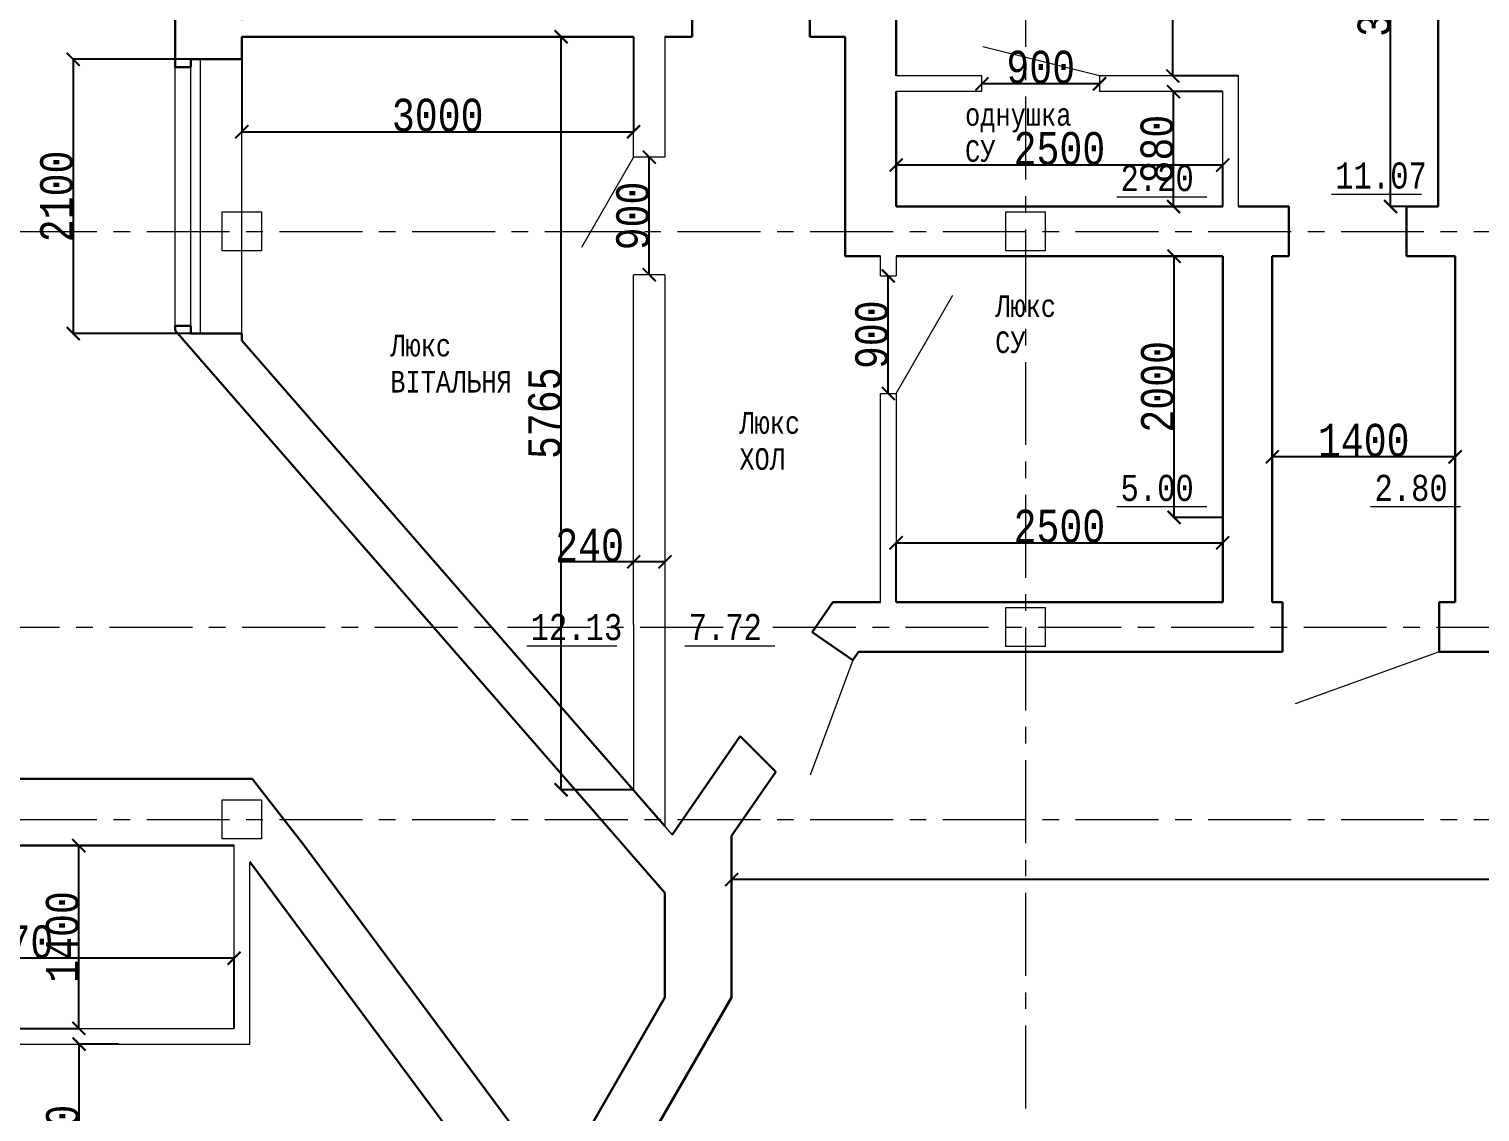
# Model space of a CAD drawing. Header units: millimetres. Extents: x -689206 to 4969298, y -1019800 to 703299.
# Drawn here: x 340349 to 351458, y 568289 to 576580 of the extents above; entities that cross this region are included whole.
import ezdxf

# ---------------------------------------------------------------- set-up
doc = ezdxf.new("R2010")
doc.units = ezdxf.units.MM
doc.linetypes.add('осеваяX2', pattern=[101.6, 63.5, -12.7, 12.7, -12.7])
for name, color, linetype, lineweight in [('несущие', 7, 'Continuous', 30), ('ОКНА', 250, 'Continuous', 20), ('ПЕРЕГОРОДКИ', 252, 'Continuous', 9), ('РАЗМЕРЫ', 7, 'Continuous', 9), ('Слой1', 7, 'Continuous', 30), ('стены', 7, 'Continuous', 20)]:
    doc.layers.add(name, color=color, linetype=linetype, lineweight=lineweight)
doc.styles.add('Аннотативный', font='isocteur.ttf', dxfattribs={"width": 0.7, "height": 250})
doc.dimstyles.new('Аннотативный', dxfattribs={"dimscale": 0, "dimtxt": 250, "dimasz": 100, "dimexe": 1.25, "dimexo": 0.625, "dimtad": 1, "dimdec": 0, "dimtxsty": 'Аннотативный', "dimblk": 'ARCHTICK', "dimcen": 2.5, "dimadec": 0, "dimazin": 0, "dimtfac": 1, "dimtdec": 0, "dimtmove": 0, "dimatfit": 3, "dimfxl": 1, "dimarcsym": 0})

# ---------------------------------------------------------------- blocks, each defined once
blk = doc.blocks.new('_ArchTick')
at = {"color": 0, "linetype": 'ByBlock', "const_width": 0.15}
blk.add_lwpolyline([(-0.5, -0.5), (0.5, 0.5)], dxfattribs=at)
blk = doc.blocks.new('*D340')
at = {"layer": 'Defpoints', "color": 0, "lineweight": 20, "transparency": 16777216}
for p in [(341978, 576521), (344978, 576521), (344978, 575794)]:
    blk.add_point(p, dxfattribs=at)
at = {"layer": 'стены', "color": 0, "lineweight": -2, "transparency": 16777216}
for p, q in [((341978, 576521), (341978, 575793)), ((344978, 576521), (344978, 575793)), ((341978, 575794), (344978, 575794))]:
    blk.add_line(p, q, dxfattribs=at)
at = {"layer": 'стены', "color": 0, "lineweight": -2, "transparency": 16777216, "xscale": 100, "yscale": 100, "zscale": 100, "rotation": 180}
blk.add_blockref('_ArchTick', (341978, 575794), dxfattribs=at)
at = {"layer": 'стены', "color": 0, "lineweight": -2, "transparency": 16777216, "xscale": 100, "yscale": 100, "zscale": 100}
blk.add_blockref('_ArchTick', (344978, 575794), dxfattribs=at)
at = {"layer": 'стены', "color": 0, "transparency": 16777216, "insert": (343478, 575920), "char_height": 250, "attachment_point": 5, "style": 'Аннотативный'}
blk.add_mtext('3000', dxfattribs=at)
blk = doc.blocks.new('*D341')
at = {"layer": 'Defpoints', "color": 0, "lineweight": 20, "transparency": 16777216}
for p in [(344423, 576521), (344978, 576521), (344978, 570756)]:
    blk.add_point(p, dxfattribs=at)
at = {"layer": 'стены', "color": 0, "lineweight": -2, "transparency": 16777216}
for p, q in [((344977, 576521), (344422, 576521)), ((344423, 570756), (344423, 576521)), ((344977, 570756), (344422, 570756))]:
    blk.add_line(p, q, dxfattribs=at)
at = {"layer": 'стены', "color": 0, "lineweight": -2, "transparency": 16777216, "xscale": 100, "yscale": 100, "zscale": 100}
for p, rotation in [((344423, 576521), 90), ((344423, 570756), 270)]:
    blk.add_blockref('_ArchTick', p, dxfattribs=dict(at, rotation=rotation))
at = {"layer": 'стены', "color": 0, "transparency": 16777216, "insert": (344298, 573639), "char_height": 250, "attachment_point": 5, "rotation": 90, "style": 'Аннотативный'}
blk.add_mtext('5765', dxfattribs=at)
blk = doc.blocks.new('*D343')
at = {"layer": 'Defpoints', "color": 0, "lineweight": 20, "transparency": 16777216}
for p in [(350774, 578521), (351138, 578521), (351138, 575221)]:
    blk.add_point(p, dxfattribs=at)
at = {"layer": 'стены', "color": 0, "lineweight": -2, "transparency": 16777216}
for p, q in [((351137, 578521), (350772, 578521)), ((350774, 575221), (350774, 578521)), ((351137, 575221), (350772, 575221))]:
    blk.add_line(p, q, dxfattribs=at)
at = {"layer": 'стены', "color": 0, "lineweight": -2, "transparency": 16777216, "xscale": 100, "yscale": 100, "zscale": 100}
for p, rotation in [((350774, 578521), 90), ((350774, 575221), 270)]:
    blk.add_blockref('_ArchTick', p, dxfattribs=dict(at, rotation=rotation))
at = {"layer": 'стены', "color": 0, "transparency": 16777216, "insert": (350648, 576871), "char_height": 250, "attachment_point": 5, "rotation": 90, "style": 'Аннотативный'}
blk.add_mtext('3300', dxfattribs=at)
blk = doc.blocks.new('*D344')
at = {"layer": 'Defpoints', "color": 0, "lineweight": 20, "transparency": 16777216}
for p in [(349107, 578521), (349608, 578521), (349608, 576221)]:
    blk.add_point(p, dxfattribs=at)
at = {"layer": 'стены', "color": 0, "lineweight": -2, "transparency": 16777216}
for p, q in [((349607, 578521), (349105, 578521)), ((349107, 576221), (349107, 578521)), ((349607, 576221), (349105, 576221))]:
    blk.add_line(p, q, dxfattribs=at)
at = {"layer": 'стены', "color": 0, "lineweight": -2, "transparency": 16777216, "xscale": 100, "yscale": 100, "zscale": 100}
for p, rotation in [((349107, 578521), 90), ((349107, 576221), 270)]:
    blk.add_blockref('_ArchTick', p, dxfattribs=dict(at, rotation=rotation))
at = {"layer": 'стены', "color": 0, "transparency": 16777216, "insert": (348981, 577371), "char_height": 250, "attachment_point": 5, "rotation": 90, "style": 'Аннотативный'}
blk.add_mtext('2300', dxfattribs=at)
blk = doc.blocks.new('*D360')
at = {"layer": 'Defpoints', "color": 0, "lineweight": 20, "transparency": 16777216}
for p in [(349868, 573305), (349868, 572841), (351268, 572841)]:
    blk.add_point(p, dxfattribs=at)
at = {"layer": 'стены', "color": 0, "lineweight": -2, "transparency": 16777216}
for p, q in [((349868, 572842), (349868, 573307)), ((351268, 573305), (349868, 573305)), ((351268, 572842), (351268, 573307))]:
    blk.add_line(p, q, dxfattribs=at)
at = {"layer": 'стены', "color": 0, "lineweight": -2, "transparency": 16777216, "xscale": 100, "yscale": 100, "zscale": 100, "rotation": 180}
blk.add_blockref('_ArchTick', (349868, 573305), dxfattribs=at)
at = {"layer": 'стены', "color": 0, "lineweight": -2, "transparency": 16777216, "xscale": 100, "yscale": 100, "zscale": 100}
blk.add_blockref('_ArchTick', (351268, 573305), dxfattribs=at)
at = {"layer": 'стены', "color": 0, "transparency": 16777216, "insert": (350568, 573431), "char_height": 250, "attachment_point": 5, "style": 'Аннотативный'}
blk.add_mtext('1400', dxfattribs=at)
blk = doc.blocks.new('*D361')
at = {"layer": 'Defpoints', "color": 0, "lineweight": 20, "transparency": 16777216}
for p in [(349116, 574841), (349488, 574841), (349488, 572841)]:
    blk.add_point(p, dxfattribs=at)
at = {"layer": 'стены', "color": 0, "lineweight": -2, "transparency": 16777216}
for p, q in [((349487, 574841), (349115, 574841)), ((349116, 572841), (349116, 574841)), ((349487, 572841), (349115, 572841))]:
    blk.add_line(p, q, dxfattribs=at)
at = {"layer": 'стены', "color": 0, "lineweight": -2, "transparency": 16777216, "xscale": 100, "yscale": 100, "zscale": 100}
for p, rotation in [((349116, 574841), 90), ((349116, 572841), 270)]:
    blk.add_blockref('_ArchTick', p, dxfattribs=dict(at, rotation=rotation))
at = {"layer": 'стены', "color": 0, "transparency": 16777216, "insert": (348990, 573841), "char_height": 250, "attachment_point": 5, "rotation": 90, "style": 'Аннотативный'}
blk.add_mtext('2000', dxfattribs=at)
blk = doc.blocks.new('*D362')
at = {"layer": 'Defpoints', "color": 0, "lineweight": 20, "transparency": 16777216}
for p in [(349112, 576101), (349488, 576101), (349488, 575221)]:
    blk.add_point(p, dxfattribs=at)
at = {"layer": 'стены', "color": 0, "lineweight": -2, "transparency": 16777216}
for p, q in [((349487, 576101), (349111, 576101)), ((349112, 575221), (349112, 576101)), ((349487, 575221), (349111, 575221))]:
    blk.add_line(p, q, dxfattribs=at)
at = {"layer": 'стены', "color": 0, "lineweight": -2, "transparency": 16777216, "xscale": 100, "yscale": 100, "zscale": 100}
for p, rotation in [((349112, 576101), 90), ((349112, 575221), 270)]:
    blk.add_blockref('_ArchTick', p, dxfattribs=dict(at, rotation=rotation))
at = {"layer": 'стены', "color": 0, "transparency": 16777216, "insert": (348986, 575661), "char_height": 250, "attachment_point": 5, "rotation": 90, "style": 'Аннотативный'}
blk.add_mtext('880', dxfattribs=at)
blk = doc.blocks.new('*D363')
at = {"layer": 'Defpoints', "color": 0, "lineweight": 20, "transparency": 16777216}
for p in [(346988, 575539), (346988, 575221), (349488, 575221)]:
    blk.add_point(p, dxfattribs=at)
at = {"layer": 'стены', "color": 0, "lineweight": -2, "transparency": 16777216}
for p, q in [((346988, 575222), (346988, 575541)), ((349488, 575539), (346988, 575539)), ((349488, 575222), (349488, 575541))]:
    blk.add_line(p, q, dxfattribs=at)
at = {"layer": 'стены', "color": 0, "lineweight": -2, "transparency": 16777216, "xscale": 100, "yscale": 100, "zscale": 100, "rotation": 180}
blk.add_blockref('_ArchTick', (346988, 575539), dxfattribs=at)
at = {"layer": 'стены', "color": 0, "lineweight": -2, "transparency": 16777216, "xscale": 100, "yscale": 100, "zscale": 100}
blk.add_blockref('_ArchTick', (349488, 575539), dxfattribs=at)
at = {"layer": 'стены', "color": 0, "transparency": 16777216, "insert": (348238, 575665), "char_height": 250, "attachment_point": 5, "style": 'Аннотативный'}
blk.add_mtext('2500', dxfattribs=at)
blk = doc.blocks.new('*D404')
at = {"layer": 'Defpoints', "color": 0, "lineweight": 20, "transparency": 16777216}
for p in [(347645, 576161), (347645, 576161), (348545, 576161)]:
    blk.add_point(p, dxfattribs=at)
at = {"layer": 'стены', "color": 0, "lineweight": -2, "transparency": 16777216}
for p, q in [((347645, 576162), (347645, 576163)), ((348545, 576161), (347645, 576161)), ((348545, 576162), (348545, 576163))]:
    blk.add_line(p, q, dxfattribs=at)
at = {"layer": 'стены', "color": 0, "lineweight": -2, "transparency": 16777216, "xscale": 100, "yscale": 100, "zscale": 100, "rotation": 180}
blk.add_blockref('_ArchTick', (347645, 576161), dxfattribs=at)
at = {"layer": 'стены', "color": 0, "lineweight": -2, "transparency": 16777216, "xscale": 100, "yscale": 100, "zscale": 100}
blk.add_blockref('_ArchTick', (348545, 576161), dxfattribs=at)
at = {"layer": 'стены', "color": 0, "transparency": 16777216, "insert": (348095, 576287), "char_height": 250, "attachment_point": 5, "style": 'Аннотативный'}
blk.add_mtext('900', dxfattribs=at)
blk = doc.blocks.new('*D406')
at = {"layer": 'Defpoints', "color": 0, "lineweight": 20, "transparency": 16777216}
for p in [(345098, 575599), (345098, 575599), (345098, 574699)]:
    blk.add_point(p, dxfattribs=at)
at = {"layer": 'стены', "color": 0, "lineweight": -2, "transparency": 16777216}
for p, q in [((345098, 574699), (345098, 575599)), ((345099, 575599), (345099, 575599)), ((345099, 574699), (345099, 574699))]:
    blk.add_line(p, q, dxfattribs=at)
at = {"layer": 'стены', "color": 0, "lineweight": -2, "transparency": 16777216, "xscale": 100, "yscale": 100, "zscale": 100}
for p, rotation in [((345098, 575599), 90), ((345098, 574699), 270)]:
    blk.add_blockref('_ArchTick', p, dxfattribs=dict(at, rotation=rotation))
at = {"layer": 'стены', "color": 0, "transparency": 16777216, "insert": (344972, 575149), "char_height": 250, "attachment_point": 5, "rotation": 90, "style": 'Аннотативный'}
blk.add_mtext('900', dxfattribs=at)
blk = doc.blocks.new('*D416')
at = {"layer": 'Defpoints', "color": 0, "lineweight": 20, "transparency": 16777216}
for p in [(346928, 574690), (346928, 574690), (346928, 573790)]:
    blk.add_point(p, dxfattribs=at)
at = {"layer": 'стены', "color": 0, "lineweight": -2, "transparency": 16777216}
for p, q in [((346928, 573790), (346928, 574690)), ((346929, 574690), (346929, 574690)), ((346929, 573790), (346929, 573790))]:
    blk.add_line(p, q, dxfattribs=at)
at = {"layer": 'стены', "color": 0, "lineweight": -2, "transparency": 16777216, "xscale": 100, "yscale": 100, "zscale": 100}
for p, rotation in [((346928, 574690), 90), ((346928, 573790), 270)]:
    blk.add_blockref('_ArchTick', p, dxfattribs=dict(at, rotation=rotation))
at = {"layer": 'стены', "color": 0, "transparency": 16777216, "insert": (346802, 574240), "char_height": 250, "attachment_point": 5, "rotation": 90, "style": 'Аннотативный'}
blk.add_mtext('900', dxfattribs=at)
blk = doc.blocks.new('*D432')
at = {"layer": 'Defpoints', "color": 0, "lineweight": 20, "transparency": 16777216}
for p in [(341978, 576349), (340687, 574249), (341978, 574249)]:
    blk.add_point(p, dxfattribs=at)
at = {"layer": 'РАЗМЕРЫ', "color": 0, "lineweight": -2, "transparency": 16777216}
for p, q in [((341977, 576349), (340686, 576349)), ((340687, 576349), (340687, 574249)), ((341977, 574249), (340686, 574249))]:
    blk.add_line(p, q, dxfattribs=at)
at = {"layer": 'РАЗМЕРЫ', "color": 0, "lineweight": -2, "transparency": 16777216, "xscale": 100, "yscale": 100, "zscale": 100}
for p, rotation in [((340687, 576349), 90), ((340687, 574249), 270)]:
    blk.add_blockref('_ArchTick', p, dxfattribs=dict(at, rotation=rotation))
at = {"layer": 'РАЗМЕРЫ', "color": 0, "transparency": 16777216, "insert": (340561, 575299), "char_height": 250, "attachment_point": 5, "rotation": 90, "style": 'Аннотативный'}
blk.add_mtext('2100', dxfattribs=at)
blk = doc.blocks.new('*D436')
at = {"layer": 'Defpoints', "color": 0, "lineweight": 20, "transparency": 16777216}
for p in [(349488, 572647), (346988, 572192), (349488, 572192)]:
    blk.add_point(p, dxfattribs=at)
at = {"layer": 'ПЕРЕГОРОДКИ', "color": 0, "lineweight": -2, "transparency": 16777216}
for p, q in [((346988, 572193), (346988, 572648)), ((346988, 572647), (349488, 572647)), ((349488, 572193), (349488, 572648))]:
    blk.add_line(p, q, dxfattribs=at)
at = {"layer": 'ПЕРЕГОРОДКИ', "color": 0, "lineweight": -2, "transparency": 16777216, "xscale": 100, "yscale": 100, "zscale": 100, "rotation": 180}
blk.add_blockref('_ArchTick', (346988, 572647), dxfattribs=at)
at = {"layer": 'ПЕРЕГОРОДКИ', "color": 0, "lineweight": -2, "transparency": 16777216, "xscale": 100, "yscale": 100, "zscale": 100}
blk.add_blockref('_ArchTick', (349488, 572647), dxfattribs=at)
at = {"layer": 'ПЕРЕГОРОДКИ', "color": 0, "transparency": 16777216, "insert": (348238, 572773), "char_height": 250, "attachment_point": 5, "style": 'Аннотативный'}
blk.add_mtext('2500', dxfattribs=at)
blk = doc.blocks.new('*D348')
at = {"layer": 'Defpoints', "color": 0, "linetype": 'ByBlock', "lineweight": 20, "transparency": 16777216}
for p in [(338449, 569466), (338449, 568929), (341919, 568929)]:
    blk.add_point(p, dxfattribs=at)
at = {"layer": 'РАЗМЕРЫ', "color": 0, "linetype": 'ByBlock', "lineweight": -2, "transparency": 16777216}
for p, q in [((338449, 568930), (338449, 569467)), ((341919, 569466), (338449, 569466)), ((341919, 568930), (341919, 569467))]:
    blk.add_line(p, q, dxfattribs=at)
at = {"layer": 'РАЗМЕРЫ', "color": 0, "linetype": 'ByBlock', "lineweight": -2, "transparency": 16777216, "xscale": 100, "yscale": 100, "zscale": 100, "rotation": 180}
blk.add_blockref('_ArchTick', (338449, 569466), dxfattribs=at)
at = {"layer": 'РАЗМЕРЫ', "color": 0, "linetype": 'ByBlock', "lineweight": -2, "transparency": 16777216, "xscale": 100, "yscale": 100, "zscale": 100}
blk.add_blockref('_ArchTick', (341919, 569466), dxfattribs=at)
at = {"layer": 'РАЗМЕРЫ', "color": 0, "linetype": 'ByBlock', "lineweight": 20, "transparency": 16777216, "insert": (340184, 569591), "char_height": 250, "attachment_point": 5, "style": 'Аннотативный'}
blk.add_mtext('3470', dxfattribs=at)
blk = doc.blocks.new('*D350')
at = {"layer": 'Defpoints', "color": 0, "linetype": 'ByBlock', "lineweight": 20, "transparency": 16777216}
for p in [(338449, 570329), (340730, 570329), (338449, 568929)]:
    blk.add_point(p, dxfattribs=at)
at = {"layer": 'РАЗМЕРЫ', "color": 0, "linetype": 'ByBlock', "lineweight": -2, "transparency": 16777216}
for p, q in [((338449, 570329), (340732, 570329)), ((340730, 568929), (340730, 570329)), ((338449, 568929), (340732, 568929))]:
    blk.add_line(p, q, dxfattribs=at)
at = {"layer": 'РАЗМЕРЫ', "color": 0, "linetype": 'ByBlock', "lineweight": -2, "transparency": 16777216, "xscale": 100, "yscale": 100, "zscale": 100}
for p, rotation in [((340730, 570329), 90), ((340730, 568929), 270)]:
    blk.add_blockref('_ArchTick', p, dxfattribs=dict(at, rotation=rotation))
at = {"layer": 'РАЗМЕРЫ', "color": 0, "linetype": 'ByBlock', "lineweight": 20, "transparency": 16777216, "insert": (340605, 569629), "char_height": 250, "attachment_point": 5, "rotation": 90, "style": 'Аннотативный'}
blk.add_mtext('1400', dxfattribs=at)
blk = doc.blocks.new('*D352')
at = {"layer": 'Defpoints', "color": 0, "linetype": 'ByBlock', "lineweight": 20, "transparency": 16777216}
for p in [(340732, 568809), (341036, 568809), (341036, 567179)]:
    blk.add_point(p, dxfattribs=at)
at = {"layer": 'РАЗМЕРЫ', "color": 0, "linetype": 'ByBlock', "lineweight": -2, "transparency": 16777216}
for p, q in [((341035, 568809), (340730, 568809)), ((340732, 567179), (340732, 568809)), ((341035, 567179), (340730, 567179))]:
    blk.add_line(p, q, dxfattribs=at)
at = {"layer": 'РАЗМЕРЫ', "color": 0, "linetype": 'ByBlock', "lineweight": -2, "transparency": 16777216, "xscale": 100, "yscale": 100, "zscale": 100}
for p, rotation in [((340732, 568809), 90), ((340732, 567179), 270)]:
    blk.add_blockref('_ArchTick', p, dxfattribs=dict(at, rotation=rotation))
at = {"layer": 'РАЗМЕРЫ', "color": 0, "linetype": 'ByBlock', "lineweight": 20, "transparency": 16777216, "insert": (340606, 567994), "char_height": 250, "attachment_point": 5, "rotation": 90, "style": 'Аннотативный'}
blk.add_mtext('1630', dxfattribs=at)
blk = doc.blocks.new('*D479')
at = {"layer": 'Defpoints', "color": 0, "linetype": 'ByBlock', "lineweight": 20, "transparency": 16777216}
for p in [(345728, 570070), (345728, 570069), (364378, 570070)]:
    blk.add_point(p, dxfattribs=at)
at = {"layer": 'РАЗМЕРЫ', "color": 0, "linetype": 'ByBlock', "lineweight": -2, "transparency": 16777216}
for p, q in [((345728, 570069), (345728, 570068)), ((364378, 570069), (345728, 570069)), ((364378, 570069), (364378, 570068))]:
    blk.add_line(p, q, dxfattribs=at)
at = {"layer": 'РАЗМЕРЫ', "color": 0, "linetype": 'ByBlock', "lineweight": -2, "transparency": 16777216, "xscale": 100, "yscale": 100, "zscale": 100, "rotation": 180}
blk.add_blockref('_ArchTick', (345728, 570069), dxfattribs=at)
at = {"layer": 'РАЗМЕРЫ', "color": 0, "linetype": 'ByBlock', "lineweight": -2, "transparency": 16777216, "xscale": 100, "yscale": 100, "zscale": 100}
blk.add_blockref('_ArchTick', (364378, 570069), dxfattribs=at)
at = {"layer": 'РАЗМЕРЫ', "color": 0, "linetype": 'ByBlock', "lineweight": 25, "transparency": 16777216, "insert": (355053, 570194), "char_height": 250, "attachment_point": 5, "style": 'Аннотативный'}
blk.add_mtext('18650', dxfattribs=at)
blk = doc.blocks.new('*D690')
at = {"layer": 'Defpoints', "color": 0, "linetype": 'ByBlock', "lineweight": 20, "transparency": 16777216}
for p in [(344978, 572501), (344978, 572501), (345218, 572501)]:
    blk.add_point(p, dxfattribs=at)
at = {"layer": 'РАЗМЕРЫ', "color": 0, "linetype": 'ByBlock', "lineweight": -2, "transparency": 16777216}
for p, q in [((344978, 572501), (344404, 572501)), ((344978, 572502), (344978, 572502)), ((345218, 572501), (344978, 572501)), ((345218, 572502), (345218, 572502))]:
    blk.add_line(p, q, dxfattribs=at)
at = {"layer": 'РАЗМЕРЫ', "color": 0, "linetype": 'ByBlock', "lineweight": -2, "transparency": 16777216, "xscale": 100, "yscale": 100, "zscale": 100, "rotation": 180}
blk.add_blockref('_ArchTick', (344978, 572501), dxfattribs=at)
at = {"layer": 'РАЗМЕРЫ', "color": 0, "linetype": 'ByBlock', "lineweight": -2, "transparency": 16777216, "xscale": 100, "yscale": 100, "zscale": 100}
blk.add_blockref('_ArchTick', (345218, 572501), dxfattribs=at)
at = {"layer": 'РАЗМЕРЫ', "color": 0, "linetype": 'ByBlock', "lineweight": 20, "transparency": 16777216, "insert": (344641, 572627), "char_height": 250, "attachment_point": 5, "style": 'Аннотативный'}
blk.add_mtext('240', dxfattribs=at)

msp = doc.modelspace()

# ---------------------------------------------------------------- linework, layer by layer
at = {"layer": 'несущие', "color": 0}
for p, q in [((349488.1, 572841.4), (349488.1, 572191.9)), ((349868.1, 572841.4), (349868.1, 572191.9)), ((351268.1, 572841.4), (351268.1, 572191.9)), ((346344.8, 571963.1), (346502.7, 572191.9)), ((346502.7, 572191.9), (346868.1, 572191.9)), ((346988.1, 572191.9), (349488.1, 572191.9)), ((349868.1, 572191.9), (349946.8, 572191.9)), ((349946.8, 572191.9), (349946.8, 571811.9)), ((351146.8, 572191.9), (351268.1, 572191.9)), ((351146.8, 572191.9), (351146.8, 571811.9)), ((346656.5, 571747.9), (346344.8, 571963.1)), ((346656.5, 571747.9), (346700.6, 571811.9)), ((349946.8, 571811.9), (346700.6, 571811.9)), ((342060.6, 570836.9), (342058.7, 570839.3)), ((342455.2, 570329.3), (342060.6, 570836.9)), ((344353.3, 567775.5), (342455.2, 570329.3)), ((344286.3, 567179.4), (342038.7, 570203.5))]:
    msp.add_line(p, q, dxfattribs=at)
at = {"layer": 'несущие', "lineweight": 13}
msp.add_line((346656.5, 571747.9), (346330.2, 570867.4), dxfattribs=at)
at = {"layer": 'ОКНА'}
for p, q in [((341658, 576349.2), (341658, 574249.2)), ((341588, 574309.2), (341588, 576289.2))]:
    msp.add_line(p, q, dxfattribs=at)
at = {"layer": 'РАЗМЕРЫ'}
for p, q in [((341978, 574249.2), (341978, 576349.2)), ((341468, 574309.2), (341468, 576289.2))]:
    msp.add_line(p, q, dxfattribs=at)
at = {"layer": 'РАЗМЕРЫ', "color": 114, "true_color": 0x139b48}
for p, q in [((348676.4, 575296.9), (349365.7, 575296.9)), ((350320.6, 575316.1), (351009.8, 575316.1)), ((348676.4, 572924.3), (349365.7, 572924.3)), ((350620.6, 572924.3), (351309.8, 572924.3)), ((344160.2, 571858.9), (344849.5, 571858.9)), ((345369.7, 571858.9), (346058.9, 571858.9))]:
    msp.add_line(p, q, dxfattribs=at)
at = {"layer": 'РАЗМЕРЫ', "linetype": 'ByBlock', "lineweight": 20}
for p, q in [((341918.7, 568929.3), (341918.7, 570329.3)), ((342038.7, 568809.3), (342038.7, 570203.5)), ((338448.7, 568929.3), (340693.8, 568929.3)), ((338448.7, 568929.3), (341918.7, 568929.3)), ((338448.7, 568809.3), (342038.7, 568809.3))]:
    msp.add_line(p, q, dxfattribs=at)
at = {"layer": 'Слой1', "lineweight": 30}
for p, q in [((341588, 576349.2), (341978, 576349.2)), ((341588, 576349.2), (341588, 576289.2)), ((341588, 576289.2), (341468, 576289.2)), ((341588, 574309.2), (341468, 574309.2)), ((341588, 574309.2), (341588, 574249.2)), ((341588, 574249.2), (341978, 574249.2))]:
    msp.add_line(p, q, dxfattribs=at)
at = {"layer": 'стены', "color": 1, "linetype": 'осеваяX2', "lineweight": 15, "ltscale": 10}
for p, q in [((347978, 583174.8), (347978, 539027.3)), ((341978, 578300.2), (341978, 576349.2)), ((323978, 575029.3), (396128, 575029.3)), ((323692.4, 572001.9), (395842.4, 572001.9)), ((323978, 570529.3), (396128, 570529.3))]:
    msp.add_line(p, q, dxfattribs=at)
at = {"layer": 'стены', "lineweight": 30}
for p, q in [((346988.1, 576221.4), (346988.1, 578521.4)), ((351138.1, 578521.4), (351138.1, 575221.4)), ((341468, 576289.2), (341468, 578300.2)), ((345426.1, 576521.4), (345426.1, 577031.4)), ((346326.1, 576521.4), (346326.1, 577031.4)), ((341978, 576521.4), (344978, 576521.4)), ((341978, 576521.4), (341978, 576349.2)), ((345426.1, 576521.4), (345218, 576521.4)), ((346598.1, 576521.4), (346326.1, 576521.4)), ((346598.1, 574841.4), (346598.1, 576521.4)), ((346988.1, 575221.4), (346988.1, 576101.4)), ((349488.1, 575221.4), (346988.1, 575221.4)), ((349994.5, 575221.4), (349608.1, 575221.4)), ((349994.5, 574841.4), (349994.5, 575221.4)), ((350988.1, 575221.4), (350894.5, 575221.4)), ((350894.5, 575221.4), (350894.5, 574841.4)), ((350988.1, 575221.4), (351138.1, 575221.4)), ((346598.1, 574841.4), (346868.1, 574841.4)), ((349488.1, 574841.4), (346988.1, 574841.4)), ((346988.1, 574841.4), (349116.1, 574841.4)), ((349488.1, 572841.4), (349488.1, 574841.4)), ((349994.5, 574841.4), (349868.1, 574841.4)), ((349868.1, 572841.4), (349868.1, 574841.4)), ((349868.1, 574841.4), (349868.1, 573441.4)), ((349868.1, 574841.4), (349994.5, 574841.4)), ((351268.1, 574841.4), (350894.5, 574841.4)), ((350894.5, 574841.4), (351268.1, 574841.4)), ((351268.1, 574841.4), (351268.1, 572841.4)), ((341468, 574271.9), (341468, 574309.2)), ((341468, 574271.9), (345218, 569966.4)), ((341978, 574249.2), (341978, 574196.3)), ((341978, 574196.3), (345218, 570476.4)), ((349488.1, 572191.9), (346988.1, 572191.9)), ((346988.1, 572191.9), (349398.1, 572191.9)), ((347148.9, 571811.9), (349946.8, 571811.9)), ((351146.8, 571811.9), (351776.5, 571811.9)), ((345794.7, 571166), (345273.3, 570410.5)), ((345794.7, 571166), (346067, 570893.9)), ((342058.7, 570839.3), (338448.7, 570839.3)), ((345728, 570402.6), (346067, 570893.9)), ((345728, 569966.4), (345728, 570402.6)), ((338448.7, 570329.3), (341918.7, 570329.3)), ((345218, 569966.4), (345218, 569166.4)), ((345728, 569166.4), (345728, 569966.4)), ((345218, 569166.4), (344421.1, 567786.1)), ((344728, 567434.4), (345728, 569166.4))]:
    msp.add_line(p, q, dxfattribs=at)
at = {"layer": 'стены'}
for p, q in [((344978, 576521.4), (344616.1, 576521.4)), ((344978, 575598.5), (344978, 576521.4)), ((345218, 576521.4), (345426.1, 576521.4)), ((345218, 576521.4), (345218, 575598.5)), ((346326.1, 576521.4), (346486.1, 576521.4)), ((348545.1, 576221.4), (347652.9, 576444.3)), ((347645.1, 576221.4), (346988.1, 576221.4)), ((347645.1, 576101.4), (347645.1, 576221.4)), ((349608.1, 576221.4), (348545.1, 576221.4)), ((348545.1, 576221.4), (348545.1, 576101.4)), ((349608.1, 575221.4), (349608.1, 576221.4)), ((347645.1, 576101.4), (346988.1, 576101.4)), ((349488.1, 576101.4), (348545.1, 576101.4)), ((349488.1, 575221.4), (349488.1, 576101.4)), ((344978, 575598.5), (344579.9, 574909)), ((345218, 575598.5), (344978, 575598.5)), ((349488.1, 575221.4), (349488.1, 575621.4)), ((346868.1, 574841.4), (346616.1, 574841.4)), ((346868.1, 574690.1), (346868.1, 574841.4)), ((346988.1, 574841.4), (346988.1, 574690.1)), ((344978, 572021.4), (344978, 574698.5)), ((345218, 574698.5), (344978, 574698.5)), ((345218, 574698.5), (345218, 572021.4)), ((346868.1, 574690.1), (346988.1, 574690.1)), ((346988.1, 573790.1), (347422.1, 574541.8)), ((346868.1, 572721.4), (346868.1, 573790.1)), ((346868.1, 573790.1), (346988.1, 573790.1)), ((346868.1, 572191.9), (346868.1, 573790.1)), ((346988.1, 573790.1), (346988.1, 572841.4)), ((346988.1, 573790.1), (346988.1, 572191.9)), ((344978, 572021.4), (344978, 570756.5)), ((345218, 572021.4), (345218, 570475.3)), ((351146.8, 571811.9), (350042.1, 571415.2)), ((346067, 570893.9), (345728, 570402.6)), ((346067, 570893.9), (345728, 570402.6)), ((345218, 570475.3), (345273.3, 570410.5)), ((345218, 569166.4), (344718, 568300.4)), ((345728, 569166.4), (345228, 568300.4))]:
    msp.add_line(p, q, dxfattribs=at)
at = {"layer": 'стены', "color": 240, "true_color": 0xed1f24}
for points in [[(341828, 575181.4), (342128, 575181.4), (342128, 574881.4), (341828, 574881.4)], [(347828, 575181.4), (348128, 575181.4), (348128, 574881.4), (347828, 574881.4)], [(347828, 572151.9), (348128, 572151.9), (348128, 571851.9), (347828, 571851.9)], [(341828, 570679.3), (342128, 570679.3), (342128, 570379.3), (341828, 570379.3)]]:
    msp.add_lwpolyline(points, close=True, dxfattribs=at)

# ---------------------------------------------------------------- texts
at = {"char_height": 165.8, "width": 766.271, "attachment_point": 1, "style": 'Аннотативный'}
for s, insert in [('однушка\\PСУ', (347515.6, 576006.1)), ('Люкс\\PСУ', (347746.5, 574542)), ('Люкс\\PВІТАЛЬНЯ', (343114.9, 574239.7)), ('Люкс ХОЛ', (345787.5, 573647.8))]:
    msp.add_mtext(s, dxfattribs=dict(at, insert=insert))
at = {"layer": 'РАЗМЕРЫ', "color": 114, "true_color": 0x139b48, "char_height": 200, "width": 656.117, "attachment_point": 1, "style": 'Аннотативный'}
for s, insert in [('2.20', (348705.7, 575539.7)), ('11.07', (350349.8, 575558.9)), ('5.00', (348705.7, 573167.1)), ('2.80', (350649.9, 573167.1)), ('12.13', (344189.5, 572101.7)), ('7.72', (345398.9, 572101.7))]:
    msp.add_mtext(s, dxfattribs=dict(at, insert=insert))

# ---------------------------------------------------------------- dimensions: what is measured, and where the dimension line sits
at = {"layer": 'ПЕРЕГОРОДКИ', "color": 0}
dim = msp.add_aligned_dim(p1=(346988.1, 572191.9), p2=(349488.1, 572191.9), distance=455, dimstyle='Аннотативный', dxfattribs=at)
dim.commit()
dim.dimension.update_dxf_attribs({"geometry": '*D436', "text_midpoint": (348238.1, 572772.5)})
at = {"layer": 'РАЗМЕРЫ'}
dim = msp.add_linear_dim(base=(340686.9, 574249.2), p1=(341978, 576349.2), p2=(341978, 574249.2), angle=90, dimstyle='Аннотативный', dxfattribs=at)
dim.commit()
dim.dimension.update_dxf_attribs({"geometry": '*D432', "text_midpoint": (340561.2, 575299.2)})
at = {"layer": 'РАЗМЕРЫ', "linetype": 'ByBlock', "lineweight": 20}
dim = msp.add_aligned_dim(p1=(345218, 572500.9), p2=(344978, 572500.9), distance=0, dimstyle='Аннотативный', dxfattribs=at)
dim.commit()
dim.dimension.update_dxf_attribs({"geometry": '*D690', "text_midpoint": (344641.1, 572626.5)})
for base, p1, p2, picture, middle in [((340730.3, 570329.3), (338448.7, 568929.3), (338448.7, 570329.3), '*D350', (340604.7, 569629.3)), ((340731.5, 568809.3), (341035.8, 567179.4), (341035.8, 568809.3), '*D352', (340605.9, 567994.4))]:
    dim = msp.add_linear_dim(base=base, p1=p1, p2=p2, angle=90, dimstyle='Аннотативный', dxfattribs=at)
    dim.commit()
    dim.dimension.update_dxf_attribs({"geometry": picture, "text_midpoint": middle})
at = {"layer": 'РАЗМЕРЫ', "linetype": 'ByBlock', "lineweight": 25}
dim = msp.add_linear_dim(base=(345728, 570068.9), p1=(364377.8, 570069.7), p2=(345728, 570069.7), dimstyle='Аннотативный', dxfattribs=at)
dim.commit()
dim.dimension.update_dxf_attribs({"geometry": '*D479', "text_midpoint": (355052.9, 570194.5)})
at = {"layer": 'РАЗМЕРЫ', "linetype": 'ByBlock', "lineweight": 20}
dim = msp.add_linear_dim(base=(338448.7, 569465.6), p1=(341918.7, 568929.3), p2=(338448.7, 568929.3), dimstyle='Аннотативный', dxfattribs=at)
dim.commit()
dim.dimension.update_dxf_attribs({"geometry": '*D348', "text_midpoint": (340183.7, 569591.2)})
at = {"layer": 'стены'}
dim = msp.add_linear_dim(base=(349106.5, 578521.4), p1=(349608.1, 576221.4), p2=(349608.1, 578521.4), angle=90, dimstyle='Аннотативный', dxfattribs=at)
dim.commit()
dim.dimension.update_dxf_attribs({"geometry": '*D344', "text_midpoint": (349106.5, 577371.4), "dimtype": 161})
for p1, p2, distance, picture, middle in [((351138.1, 575221.4), (351138.1, 578521.4), 364.4, '*D343', (350648, 576871.4)), ((344978, 570756.5), (344978, 576521.4), 554.7, '*D341', (344297.7, 573638.9)), ((341978, 576521.4), (344978, 576521.4), -727.1, '*D340', (343478, 575919.9)), ((348545.1, 576161.4), (347645.1, 576161.4), 0, '*D404', (348095.1, 576287)), ((349488.1, 575221.4), (349488.1, 576101.4), 376.3, '*D362', (348986.1, 575661.4)), ((349488.1, 575221.4), (346988.1, 575221.4), -318, '*D363', (348238.1, 575665)), ((345098, 574698.5), (345098, 575598.5), 0, '*D406', (344972.4, 575148.5)), ((349488.1, 572841.4), (349488.1, 574841.4), 372, '*D361', (348990.5, 573841.4)), ((346928.1, 573790.1), (346928.1, 574690.1), 0, '*D416', (346802.5, 574240.1)), ((351268.1, 572841.4), (349868.1, 572841.4), -463.9, '*D360', (350568.1, 573430.9))]:
    dim = msp.add_aligned_dim(p1=p1, p2=p2, distance=distance, dimstyle='Аннотативный', dxfattribs=at)
    dim.commit()
    dim.dimension.update_dxf_attribs({"geometry": picture, "text_midpoint": middle})

doc.saveas('drawing.dxf')
